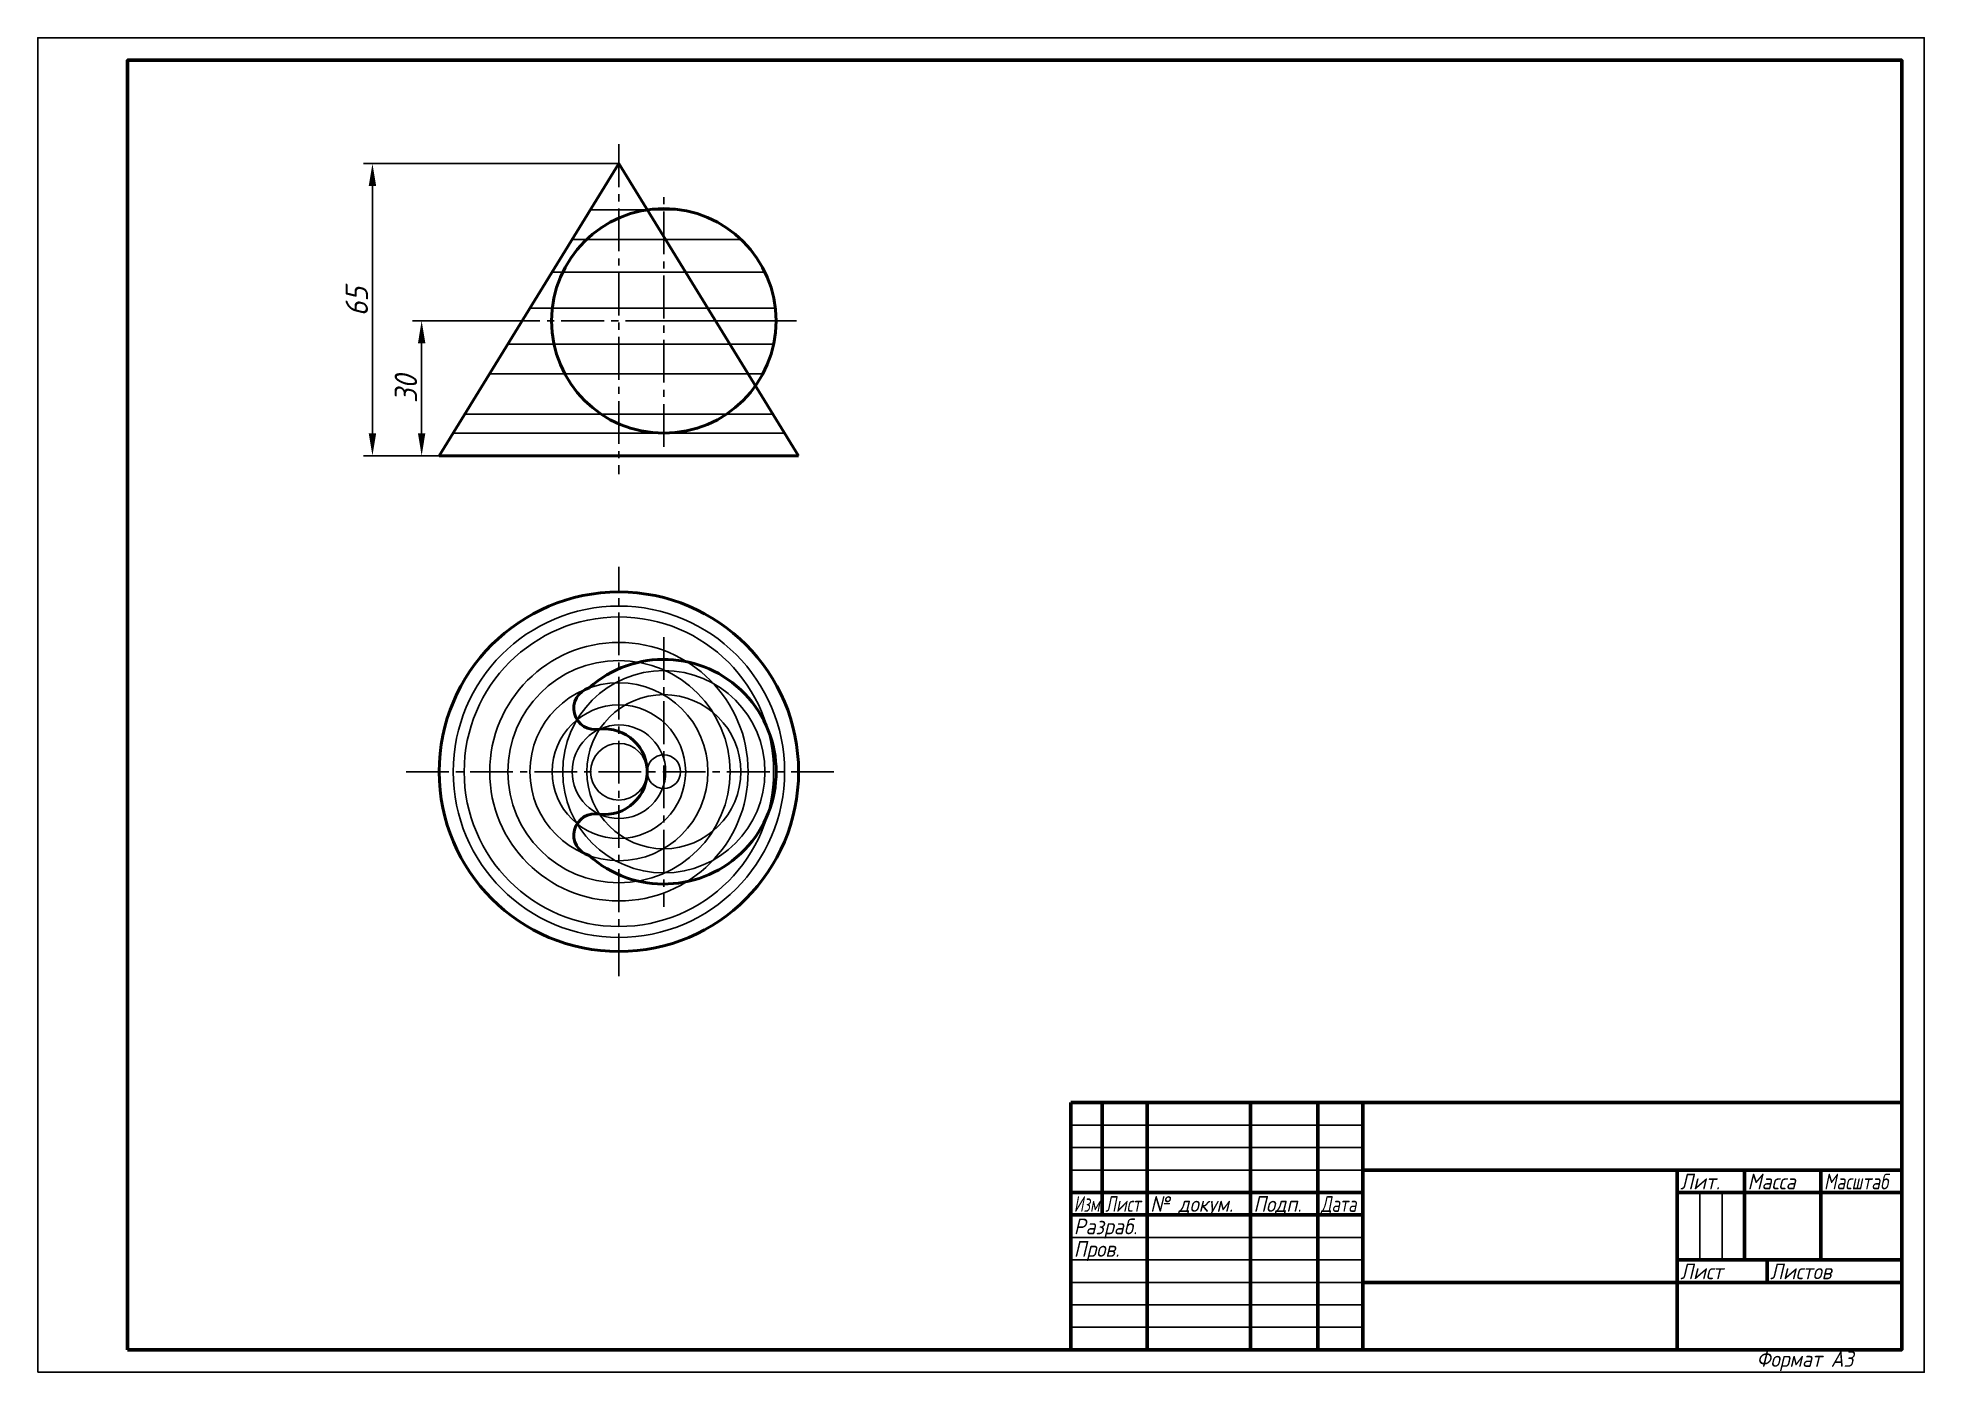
# Model space of a CAD drawing. Header units: millimetres. Extents: x 0 to 420, y 0 to 297.
import ezdxf

# ---------------------------------------------------------------- set-up
doc = ezdxf.new("R2010")
doc.units = ezdxf.units.MM
doc.header["$LTSCALE"] = 0.5
doc.linetypes.add('осевая2', pattern=[28.575, 19.05, -3.175, 3.175, -3.175])
doc.layers.get('Defpoints').update_dxf_attribs({"color": 5})
doc.layers.add('Слой1', color=7, linetype='Continuous')
doc.styles.get("Standard").update_dxf_attribs({"font": 'isocpeui.ttf', "width": 0.9})
doc.dimstyles.new('Standart', dxfattribs={"dimtxt": 5, "dimasz": 5, "dimexe": 2, "dimexo": 0, "dimgap": 1, "dimtad": 1, "dimtoh": 1, "dimdec": 0, "dimtxsty": 'Standard', "dimcen": 2.5, "dimadec": 0, "dimazin": 0, "dimtfac": 1, "dimtdec": 0, "dimtmove": 0, "dimatfit": 3, "dimldrblk": 'DOTSMALL', "dimfxl": 1, "dimarcsym": 0})

# ---------------------------------------------------------------- blocks, each defined once
blk = doc.blocks.new('*D2')
at = {"color": 0, "lineweight": -2}
for p, q in [((109.81, 233.98), (83.47, 233.98)), ((85.47, 228.98), (85.47, 208.98)), ((129.39, 203.98), (83.47, 203.98))]:
    blk.add_line(p, q, dxfattribs=at)
at = {"color": 0}
for points in [[(84.64, 228.98), (86.3, 228.98), (85.47, 233.98)], [(84.64, 208.98), (86.3, 208.98), (85.47, 203.98)]]:
    blk.add_solid(points, dxfattribs=at)
at = {"layer": 'Defpoints', "color": 0}
for p in [(109.81, 233.98), (85.47, 203.98), (129.39, 203.98)]:
    blk.add_point(p, dxfattribs=at)
at = {"color": 0, "insert": (81.97, 218.83), "char_height": 5, "attachment_point": 5, "rotation": 90}
blk.add_mtext('30', dxfattribs=at)
blk = doc.blocks.new('_DotSmall')
at = {"color": 0, "linetype": 'ByBlock', "const_width": 0.5}
blk.add_lwpolyline([(-0.0625, 0, 1), (0.0625, 0, 1)], format="xyb", close=True, dxfattribs=at)
blk = doc.blocks.new('*D3')
at = {"color": 0, "lineweight": -2}
for p, q in [((129.39, 268.98), (72.52, 268.98)), ((74.52, 263.98), (74.52, 208.98)), ((85.47, 203.98), (72.52, 203.98))]:
    blk.add_line(p, q, dxfattribs=at)
at = {"color": 0}
for points in [[(73.68, 263.98), (75.35, 263.98), (74.52, 268.98)], [(73.68, 208.98), (75.35, 208.98), (74.52, 203.98)]]:
    blk.add_solid(points, dxfattribs=at)
at = {"layer": 'Defpoints', "color": 0}
for p in [(129.39, 268.98), (74.52, 203.98), (85.47, 203.98)]:
    blk.add_point(p, dxfattribs=at)
at = {"color": 0, "insert": (71.02, 238.28), "char_height": 5, "attachment_point": 5, "rotation": 90}
blk.add_mtext('65', dxfattribs=at)

msp = doc.modelspace()

# ---------------------------------------------------------------- linework, layer by layer
at = {"linetype": 'осевая2'}
for p, q in [((129.39, 273.28), (129.39, 199.87)), ((139.39, 205.95), (139.39, 262.34)), ((168.95, 233.98), (109.81, 233.98)), ((139.39, 233.98), (168.95, 233.98)), ((129.39, 88.13), (129.39, 179.28)), ((139.39, 163.61), (139.39, 103.56)), ((177.24, 133.65), (81.34, 133.65))]:
    msp.add_line(p, q, dxfattribs=at)
at = {"lineweight": 50}
for p, q in [((129.39, 268.98), (89.39, 203.98)), ((169.39, 203.98), (129.39, 268.98)), ((89.39, 203.98), (169.39, 203.98))]:
    msp.add_line(p, q, dxfattribs=at)
for p, q in [((135.72, 258.71), (123.2, 258.71)), ((135.72, 258.71), (143.13, 258.71)), ((119.06, 252.12), (156.54, 252.12)), ((114.68, 244.82), (162.14, 244.82)), ((109.81, 236.8), (164.09, 236.8)), ((104.7, 228.78), (163.6, 228.78)), ((100.56, 222.22), (161.41, 222.22)), ((94.96, 213.22), (163.84, 213.22)), ((166.28, 208.98), (92.53, 208.98)), ((139.39, 208.98), (166.28, 208.98)), ((89.39, 203.98), (169.39, 203.98)), ((89.39, 203.98), (129.39, 203.98)), ((129.39, 203.98), (139.39, 203.98))]:
    msp.add_line(p, q)
at = {"color": 7, "linetype": 'Continuous', "lineweight": 60}
for p, q in [((415, 60), (230, 60)), ((230, 5), (230, 60)), ((237, 60), (237, 35)), ((247, 5), (247, 60)), ((270, 60), (270, 5)), ((285, 5), (285, 60)), ((295, 60), (295, 5)), ((295, 45), (415, 45)), ((365, 5), (365, 45)), ((380, 45), (380, 25)), ((397, 25), (397, 45)), ((230, 40), (295, 40)), ((365, 40), (415, 40)), ((230, 35), (295, 35)), ((365, 25), (415, 25)), ((385, 20), (385, 25)), ((295, 20), (415, 20))]:
    msp.add_line(p, q, dxfattribs=at)
at = {"color": 7, "linetype": 'Continuous', "lineweight": -3}
for p, q in [((230, 55), (295, 55)), ((230, 50), (295, 50)), ((230, 45), (295, 45)), ((370, 25), (370, 40)), ((375, 40), (375, 25)), ((230, 30), (295, 30)), ((230, 25), (295, 25)), ((230, 20), (295, 20)), ((230, 15), (295, 15)), ((230, 10), (295, 10))]:
    msp.add_line(p, q, dxfattribs=at)
at = {"color": 7, "linetype": 'Continuous'}
msp.add_line((365, 45), (365, 40), dxfattribs=at)
at = {"color": 7, "linetype": 'Continuous', "lineweight": 60}
msp.add_lwpolyline([(20, 5), (415, 5), (415, 292), (20, 292)], close=True, dxfattribs=at)
at = {"lineweight": 50}
for centre, radius in [((139.39, 233.98), 25), ((129.39, 133.65), 40)]:
    msp.add_circle(centre, radius, dxfattribs=at)
for centre, radius in [((129.39, 133.65), 36.88), ((129.39, 133.65), 34.45), ((129.39, 133.65), 28.77), ((129.39, 133.65), 24.74), ((139.39, 133.65), 22.52), ((129.39, 133.65), 19.8), ((129.39, 133.65), 14.86), ((139.39, 133.65), 17.15), ((129.39, 133.65), 10.4), ((129.39, 133.65), 6.3), ((139.39, 133.65), 3.74)]:
    msp.add_circle(centre, radius)
for centre, radius, start, end in [((139.39, 133.65), 25, 228.2457, 131.7543), ((124.08, 147.76), 4.74, 106.4129, 282.3485), ((126.16, 133.65), 9.53, 357.443, 96.3825), ((126.16, 133.65), 9.53, 263.6175, 2.557)]:
    msp.add_arc(centre, radius, start, end, dxfattribs=at)
at = {"layer": 'Defpoints'}
msp.add_lwpolyline([(0, 0), (420, 0), (420, 297), (0, 297)], close=True, dxfattribs=at)
at = {"layer": 'Слой1', "lineweight": 50}
msp.add_arc((124.08, 119.55), 4.74, 77.6515, 253.5871, dxfattribs=at)

# ---------------------------------------------------------------- texts
at = {"color": 7, "linetype": 'Continuous', "lineweight": -3}
for s, width, p in [('Лит.', 0.9, (365.67, 40.7)), ('Масса', 0.9, (380.67, 40.7)), ('Масштаб', 0.8, (397.67, 40.7)), ('Изм.', 0.7, (230.67, 35.7)), ('Лист', 0.75, (237.67, 35.7)), ('№ докум.', 0.9, (247.67, 35.7)), ('Подп.', 0.9, (270.67, 35.7)), ('Дата', 0.75, (285.67, 35.7)), ('Разраб.', 0.9, (230.67, 30.7)), ('Пров.', 0.9, (230.67, 25.7)), ('Лист', 0.9, (365.67, 20.7)), ('Листов', 0.9, (385.67, 20.7))]:
    msp.add_text(s, height=3.5, dxfattribs=dict(at, width=width)).set_placement(p)
at = {"color": 7, "linetype": 'Continuous', "lineweight": 70, "width": 0.9}
msp.add_text('Формат А3', height=3.5, dxfattribs=at).set_placement((382.66, 1.2))

# ---------------------------------------------------------------- dimensions: what is measured, and where the dimension line sits
for base, p1, p2, picture, middle in [((74.52, 203.98), (129.39, 268.98), (85.47, 203.98), '*D3', (74.52, 238.28)), ((85.47, 203.98), (109.81, 233.98), (129.39, 203.98), '*D2', (85.47, 218.83))]:
    dim = msp.add_linear_dim(base=base, p1=p1, p2=p2, angle=90, dimstyle='Standart')
    dim.commit()
    dim.dimension.update_dxf_attribs({"geometry": picture, "text_midpoint": middle, "dimtype": 160})

doc.saveas('drawing.dxf')
